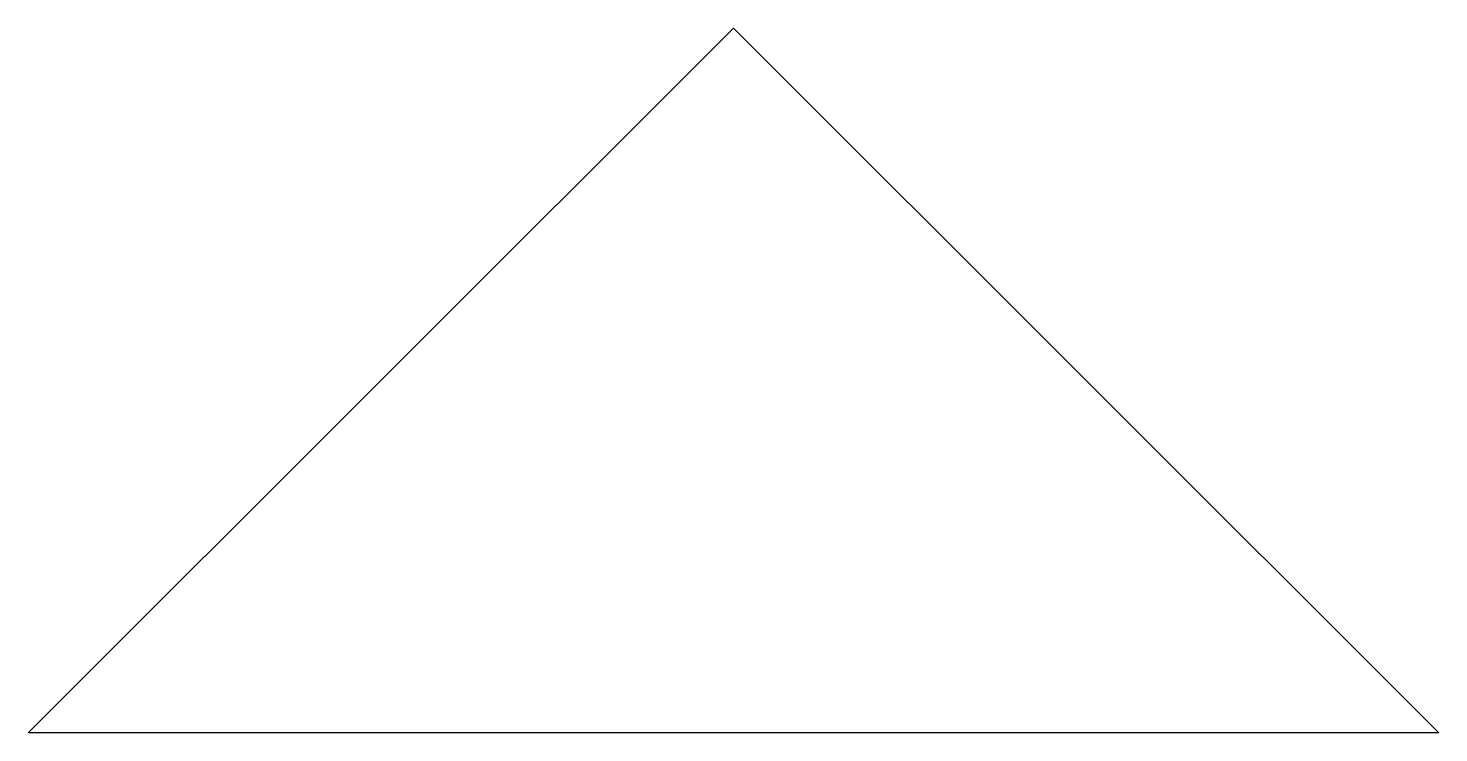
# Model space of a CAD drawing. Extents: x 0 to 70.7, y 0 to 35.4.
import ezdxf

# ---------------------------------------------------------------- set-up
doc = ezdxf.new("R2010")
doc.units = 0
doc.header["$MEASUREMENT"] = 0
doc.layers.add('MODELSKETCH_VISIBLE', color=7, linetype='CONTINUOUS')

msp = doc.modelspace()

# ---------------------------------------------------------------- linework, layer by layer
at = {"layer": 'MODELSKETCH_VISIBLE'}
for p, q in [((0, 0), (35.355, 35.355)), ((35.355, 35.355), (70.711, 0)), ((70.711, 0), (0, 0))]:
    msp.add_line(p, q, dxfattribs=at)

doc.saveas('drawing.dxf')
